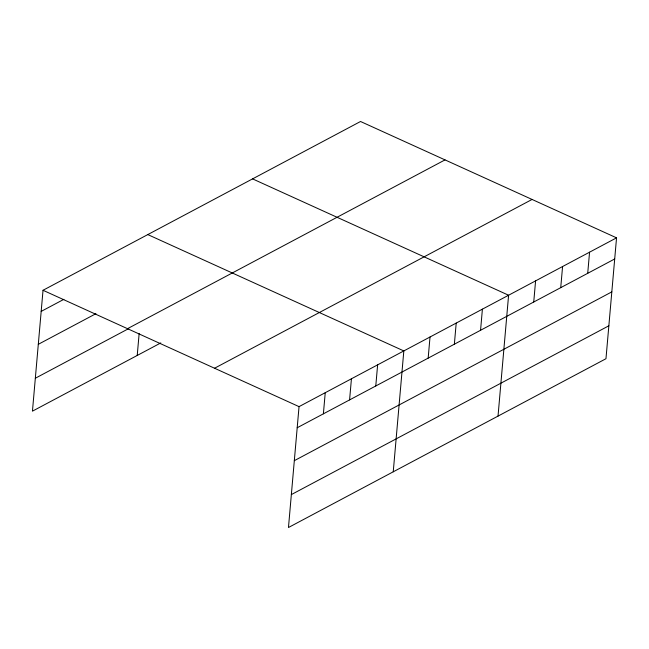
<?xml version="1.0" encoding="UTF-8"?>
<svg xmlns="http://www.w3.org/2000/svg" width="649" height="649" viewBox="0 0 649 649"><rect width="100%" height="100%" fill="white"/><g stroke="black" fill="none" stroke-linecap="round" stroke-linejoin="round"><path stroke-width="0.97" d="M616.55 237.842L299.043 406.631L288.472 527.507L605.971 358.719L616.55 237.842L360.528 121.493L43.029 290.281L32.45 411.158L160.798 342.923M137.223 355.457L139.146 333.513M323.389 413.827L325.238 392.702M349.584 399.898L351.433 378.781M375.779 385.977L377.629 364.852M393.245 471.807L403.824 350.931L147.802 234.581M428.17 358.126L430.019 337.001M454.365 344.197L456.206 323.08M480.56 330.276L482.402 309.151M498.026 416.106L508.597 295.23L252.575 178.881M533.738 302.004L535.587 280.887M560.728 287.653L562.578 266.536M587.718 273.31L589.56 252.193M41.179 311.398L63.878 299.335M38.299 344.319L95.922 313.686M127.512 328.678L445.019 159.889M35.33 378.237L128.753 328.572M214.559 368.234L532.066 199.446M297.201 427.748L614.7 258.967M294.322 460.668L611.82 291.88M291.352 494.587L608.851 325.798M43.029 290.281L299.043 406.631"/></g></svg>
